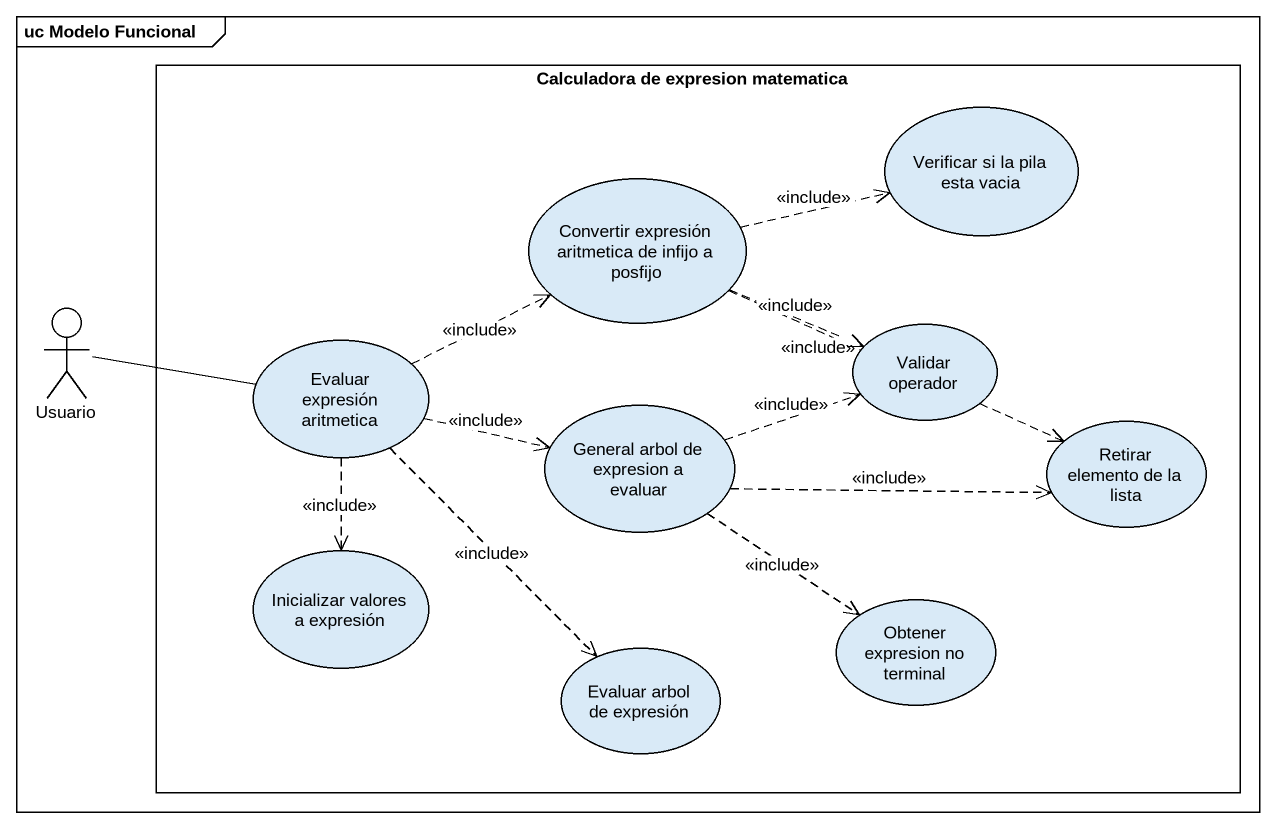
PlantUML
@startuml
mainframe uc Modelo Funcional
rectangle "Calculadora de expresion matematica" as Calculadora_de_expresion {
  usecase "Verificar si la pila esta vacia" as Verificar_si_la_pila_esta
  usecase "Convertir expresión aritmetica de infijo a posfijo" as Convertir_expresión
  usecase "Evaluar expresión aritmetica" as Evaluar_expresión_aritmetica
  usecase "Validar operador" as Validar_operador
  usecase "General arbol de expresion a evaluar" as General_arbol_de_expresion
  usecase "Retirar elemento de la lista" as Retirar_elemento_de_la_lista
  usecase "Inicializar valores a expresión" as Inicializar_valores_a
  usecase "Evaluar arbol de expresión" as Evaluar_arbol_de_expresión
  usecase "Obtener expresion no terminal" as Obtener_expresion_no
}
actor Usuario
Convertir_expresión .right.> Verificar_si_la_pila_esta : <<include>>
Convertir_expresión .right.> Validar_operador : <<include>>
Convertir_expresión .right.> Retirar_elemento_de_la_lista : <<include>>
Usuario -right- Evaluar_expresión_aritmetica
Evaluar_expresión_aritmetica .right.> Convertir_expresión : <<include>>
Evaluar_expresión_aritmetica .right.> General_arbol_de_expresion : <<include>>
Evaluar_expresión_aritmetica ..> Inicializar_valores_a : <<include>>
Evaluar_expresión_aritmetica ..> Evaluar_arbol_de_expresión : <<include>>
General_arbol_de_expresion .right.> Validar_operador : <<include>>
General_arbol_de_expresion .right.> Retirar_elemento_de_la_lista : <<include>>
General_arbol_de_expresion ..> Obtener_expresion_no : <<include>>
@enduml
